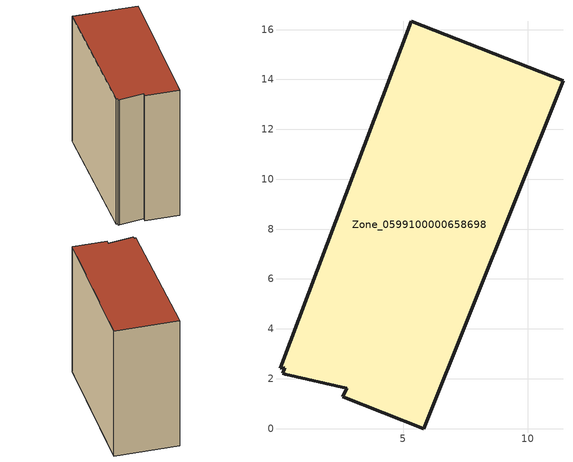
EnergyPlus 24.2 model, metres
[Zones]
Zone_0599100000658698
 floor ground (C_G): 0.16,2.21 0.25,2.44 0.06,2.42 5.33,16.32 11.41,13.94 5.82,0 2.58,1.27 2.73,1.62 0.28,2.17 z2.83
 wall outside (C_F): 5.82,0 11.41,13.94 5.33,16.32 0.06,2.42 0.25,2.44 0.16,2.21 0.28,2.17 2.73,1.62 2.58,1.27 5.82,0 z2.83:17.08
 roof outside (C_R): 0.25,2.44 0.16,2.21 0.28,2.17 2.73,1.62 2.58,1.27 5.82,0 11.41,13.94 5.33,16.32 0.06,2.42 z17.08
[BUILDING]
Pand.0599100000658698: North Axis=0; Terrain=City; Loads Convergence Tolerance Value=0.04; Temperature Convergence Tolerance Value=0.4; Solar Distribution=FullExterior; Maximum Number of Warmup Days=25; Minimum Number of Warmup Days=1
[Site:Location]
Rotterdam.The.Hague.AP_ZH_NLD Design_Conditions: Latitude=51.96; Longitude=4.45; Time Zone=1; Elevation=-4.5
[SITE:GROUNDTEMPERATURE:BUILDINGSURFACE]
18, 18, 18, 18, 18, 18, 18, 18, 18, 18, 18, 18
[MATERIAL] Thermal Absorptance=0.9; Solar Absorptance=0.7; Visible Absorptance=0.7
Name | Roughness | Thickness | Conductivity | Density | Specific Heat
G.TI.1946 | MediumSmooth | 0.15 | 1 | 540 | 1210
F.TI.1946 | Rough | 0.3 | 0.857143 | 1920 | 840
R.TI.1946 | MediumRough | 0.2 | 0.1 | 1500 | 1000
[CONSTRUCTION]
C_G: G.TI.1946
C_F: F.TI.1946
C_R: R.TI.1946
[ZONE]
Zone_0599100000658698: Type=1; Multiplier=1; Ceiling Height=Autocalculate; Volume=Autocalculate; Floor Area=autocalculate; Part of Total Floor Area=Yes
[ZONEINFILTRATION:DESIGNFLOWRATE]
Infil_Zone_0599100000658698: Zone or ZoneList or Space or SpaceList=Zone_0599100000658698; Schedule=AlwaysOn; Design Flow Rate Calculation Method=Flow/Area; Flow Rate per Floor Area=0.003; Constant Term Coefficient=1; Temperature Term Coefficient=0; Velocity Term Coefficient=0; Velocity Squared Term Coefficient=0
[HVACTEMPLATE:ZONE:IDEALLOADSAIRSYSTEM]
Zone_0599100000658698: Maximum Heating Supply Air Temperature=50; Minimum Cooling Supply Air Temperature=13; Maximum Heating Supply Air Humidity Ratio=0.0156; Minimum Cooling Supply Air Humidity Ratio=0.0077; Heating Limit=NoLimit; Cooling Limit=NoLimit; Dehumidification Control Type=ConstantSensibleHeatRatio; Cooling Sensible Heat Ratio=0.7; Dehumidification Setpoint=60; Humidification Control Type=None; Humidification Setpoint=30; Outdoor Air Method=None; Outdoor Air Flow Rate per Person=0.00944; Outdoor Air Flow Rate per Zone Floor Area=0; Outdoor Air Flow Rate per Zone=0; Demand Controlled Ventilation Type=None; Outdoor Air Economizer Type=NoEconomizer; Heat Recovery Type=None; Sensible Heat Recovery Effectiveness=0.7; Latent Heat Recovery Effectiveness=0.65
[ZONECONTROL:THERMOSTAT]
ThermostatControl_Zone_0599100000658698: Zone or ZoneList=Zone_0599100000658698; Control Type Schedule=DualSetpointControlType; Control 1=Thermostat_Zone_0599100000658698; Temperature Difference Between Cutout And Setpoint=0
[THERMOSTATSETPOINT:DUALSETPOINT]
Thermostat_Zone_0599100000658698: Heating Setpoint Temperature Schedule=HeatingSetpoint_Zone_0599100000658698; Cooling Setpoint Temperature Schedule=CoolingSetpoint_Zone_0599100000658698
[SCHEDULE:COMPACT]
HeatingSetpoint_Zone_0599100000658698: Through: 12/31, For: AllDays, Until: 24:00, 21
CoolingSetpoint_Zone_0599100000658698: Through: 12/31, For: AllDays, Until: 24:00, 24
DualSetpointControlType: Through: 12/31, For: AllDays, Until: 24:00, 4
AlwaysOn: Through: 12/31, For: AllDays, Until: 24:00, 1
